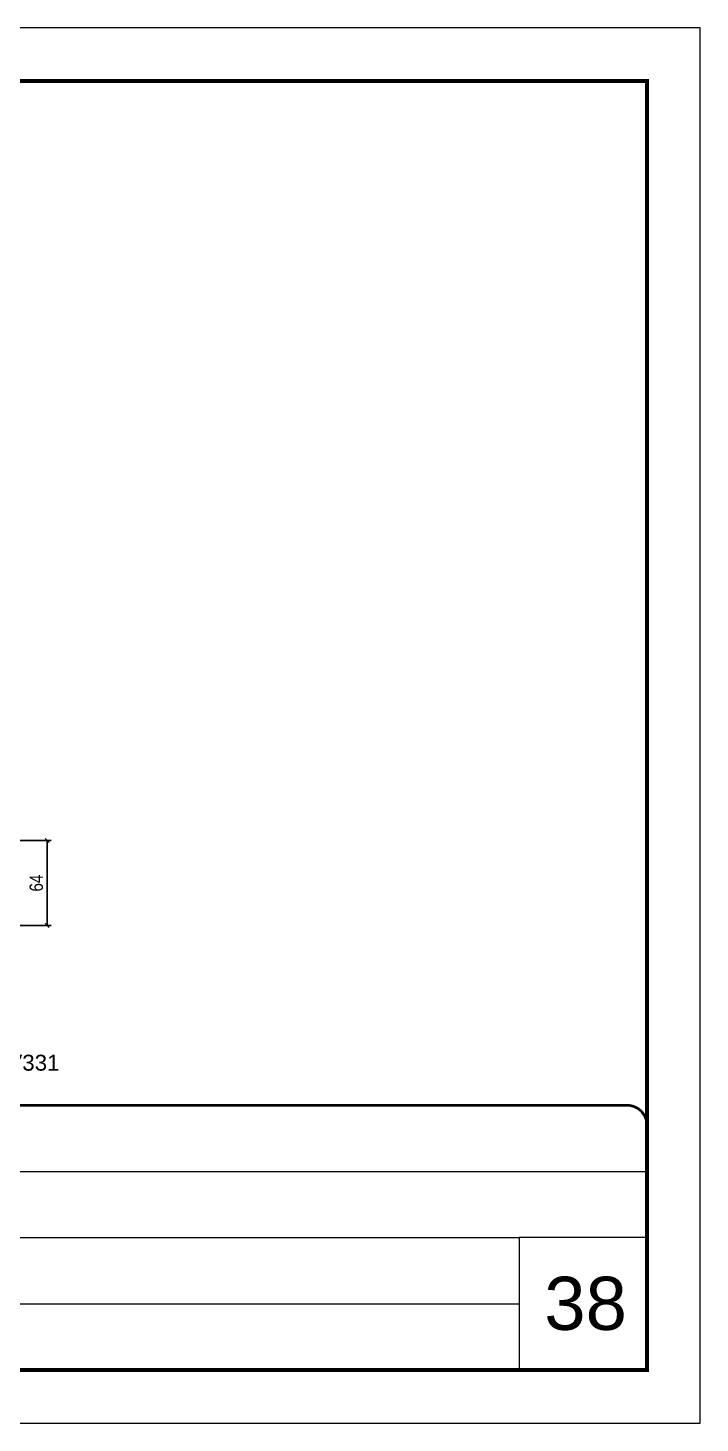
# Model space of a CAD drawing. Extents: x 137137 to 143418, y 10464 to 34486.
# Drawn here: x 139702 to 140207, y 23099 to 24149 of the extents above; entities that cross this region are included whole.
import ezdxf

# ---------------------------------------------------------------- set-up
doc = ezdxf.new("R2010")
doc.units = 0
doc.linetypes.add('CONTINUO', pattern=[0])
doc.linetypes.add('DASHED', pattern=[0.75, 0.5, -0.25])
doc.layers.add('5', color=5, linetype='Continuous')
doc.layers.add('COTA', color=241, linetype='Continuous')
for name, color, linetype, lineweight in [('CARIMBO', 255, 'Continuous', 9), ('Folhas', 255, 'Continuous', 9), ('SARRAFO DE PRESSAO', 251, 'DASHED', 9)]:
    doc.layers.add(name, color=color, linetype=linetype, lineweight=lineweight)
doc.styles.add('ARIAL', font='arial.ttf')
doc.styles.add('COTA TECNICA', font='techl___.ttf', dxfattribs={"height": 10})
doc.styles.get("Standard").update_dxf_attribs({"font": 'arial.ttf'})
doc.dimstyles.new('PAINEL', dxfattribs={"dimtxt": 10, "dimasz": 3, "dimexe": 3, "dimexo": 3, "dimgap": 3, "dimtad": 1, "dimdec": 1, "dimzin": 12, "dimdsep": 46, "dimtxsty": 'COTA TECNICA', "dimblk1": 'OBLIQUE', "dimblk2": 'OBLIQUE', "dimsah": 1, "dimcen": 0.9, "dimclrd": 4, "dimclre": 4, "dimclrt": 240, "dimadec": 1, "dimazin": 3, "dimtfac": 1, "dimtdec": 1, "dimtmove": 0, "dimatfit": 3, "dimfxl": 1, "dimtolj": 1, "dimtzin": 12, "dimarcsym": 0})

# ---------------------------------------------------------------- blocks, each defined once
blk = doc.blocks.new('9999999999')
at = {"color": 30, "linetype": 'CONTINUO'}
for p, q in [((98564.6, 34379.6), (99584, 34379.6)), ((98564.6, 34329.8), (99488, 34329.8)), ((99584, 34329.8), (99488, 34329.8)), ((99488, 34329.8), (99488, 34230.2)), ((98564.6, 34280), (99488, 34280))]:
    blk.add_line(p, q, dxfattribs=at)
at = {"color": 30, "linetype": 'CONTINUO', "const_width": 2}
blk.add_lwpolyline([(99584, 34230.2), (99584, 34414.4, 0.414214), (99569, 34429.4), (98229, 34429.4, 0.414214), (98214, 34414.4), (98214, 34245.2, 0.414214), (98229, 34230.2), (99584, 34230.2)], format="xyb", dxfattribs=at)
at = {"layer": 'Folhas'}
blk.add_lwpolyline([(98139, 34190.2), (99624, 34190.2), (99624, 35240.2), (98139, 35240.2)], close=True, dxfattribs=at)
at = {"layer": 'Folhas', "color": 30, "const_width": 3}
blk.add_lwpolyline([(98214, 34230.2), (99584, 34230.2), (99584, 35200.2), (98214, 35200.2)], close=True, dxfattribs=at)
blk = doc.blocks.new('_Oblique')
at = {"color": 0, "linetype": 'ByBlock', "lineweight": -2}
blk.add_line((-0.5, -0.5), (0.5, 0.5), dxfattribs=at)
blk = doc.blocks.new('*D1568')
at = {"layer": 'COTA', "color": 4, "linetype": 'ByBlock', "lineweight": -2, "transparency": 16777216}
for p, q in [((139693.2, 23537), (139719.4, 23537)), ((139716.4, 23537), (139716.4, 23473)), ((139693.2, 23473), (139719.4, 23473))]:
    blk.add_line(p, q, dxfattribs=at)
at = {"layer": 'Defpoints', "color": 0, "linetype": 'ByBlock', "transparency": 16777216}
for p in [(139690.2, 23537), (139690.2, 23473), (139716.4, 23473)]:
    blk.add_point(p, dxfattribs=at)
at = {"layer": 'COTA', "color": 4, "linetype": 'ByBlock', "lineweight": -2, "transparency": 16777216, "xscale": 3, "yscale": 3, "zscale": 3}
for p, rotation in [((139716.4, 23537), 90), ((139716.4, 23473), 270)]:
    blk.add_blockref('_Oblique', p, dxfattribs=dict(at, rotation=rotation))
at = {"layer": 'COTA', "color": 240, "linetype": 'ByBlock', "transparency": 16777216, "insert": (139708.3, 23505), "char_height": 10, "attachment_point": 5, "rotation": 90, "style": 'COTA TECNICA'}
blk.add_mtext('\\A1;64', dxfattribs=at)

msp = doc.modelspace()

# ---------------------------------------------------------------- block references
at = {"layer": 'SARRAFO DE PRESSAO', "color": 6, "linetype": 'ByBlock'}
msp.add_blockref('9999999999', (40583.31, -11091.6), dxfattribs=at)

# ---------------------------------------------------------------- texts
at = {"layer": '5', "linetype": 'Continuous'}
msp.add_text('V331', height=12, rotation=359.99996, dxfattribs=at).set_placement((139686.54, 23363.84))
at = {"layer": 'CARIMBO', "style": 'ARIAL'}
msp.add_text('38', height=40, dxfattribs=at).set_placement((140090.15, 23168.74))

# ---------------------------------------------------------------- dimensions: what is measured, and where the dimension line sits
at = {"layer": 'COTA', "linetype": 'ByBlock'}
dim = msp.add_linear_dim(base=(139716.37, 23473.04), p1=(139690.17, 23537.04), p2=(139690.17, 23473.04), angle=90, dimstyle='PAINEL', dxfattribs=at)
dim.commit()
dim.dimension.update_dxf_attribs({"geometry": '*D1568', "text_midpoint": (139708.27, 23505.04)})

doc.saveas('drawing.dxf')
